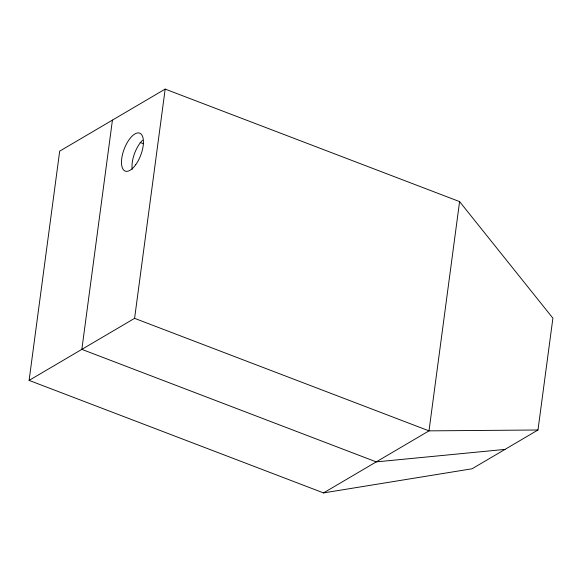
<?xml version="1.0" encoding="UTF-8"?>
<svg xmlns="http://www.w3.org/2000/svg" width="582" height="582" viewBox="0 0 582 582"><rect width="100%" height="100%" fill="white"/><g stroke="black" fill="none" stroke-linecap="round" stroke-linejoin="round"><path stroke-width="0.87" d="M29.1 380.395L59.691 151.138L165.172 89.09L459.591 201.605L552.9 318.165L537.979 429.996L472.053 468.779L323.519 492.91L29.1 380.395L134.588 318.347L428.999 430.862L537.979 429.996M112.435 120.11L81.844 349.367L376.256 461.89L505.016 449.391M134.588 318.347L165.172 89.09M459.591 201.605L428.999 430.862L323.519 492.91M140.131 142.452L143.528 143.747M132.201 169.297A20.312 8.832 -69.1 0 1 142.546 140.226M135.715 164.713A20.312 8.832 -69.1 0 0 139.92 133.242A20.312 8.832 -69.1 0 0 121.747 158.428A20.312 8.832 -69.1 0 0 135.715 164.713"/></g></svg>
